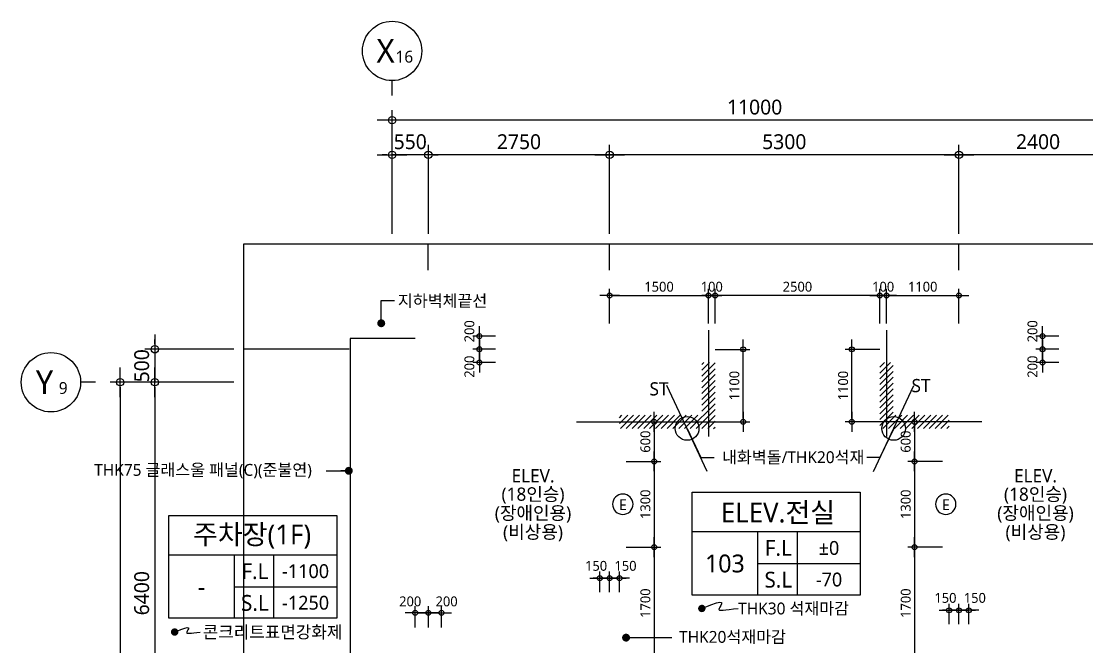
# Model space of a CAD drawing. Header units: millimetres. Extents: x -65167 to 413267, y -17142 to 66587.
# Drawn here: x 27963 to 44126, y 31727 to 41213 of the extents above; entities that cross this region are included whole.
import ezdxf
from ezdxf.enums import TextEntityAlignment as Align

# ---------------------------------------------------------------- set-up
doc = ezdxf.new("R2010")
doc.units = ezdxf.units.MM
doc.header["$LTSCALE"] = 75
doc.header["$MEASUREMENT"] = 0
doc.header["$PDSIZE"] = -10
doc.linetypes.add('CENTER', pattern=[2, 1.25, -0.25, 0.25, -0.25])
doc.layers.get('0').update_dxf_attribs({"linetype": 'CONTINUOUS'})
doc.layers.get('Defpoints').update_dxf_attribs({"color": 171, "linetype": 'CONTINUOUS'})
for name, color, linetype in [('CEN(ST)', 1, 'CENTER'), ('HAT 253', 253, 'CONTINUOUS'), ('INS', 251, 'BATTING'), ('LED', 7, 'CONTINUOUS'), ('NDIM', 7, 'CONTINUOUS'), ('SYM(AXIS)', 7, 'CONTINUOUS'), ('TEXT(AXIS)', 2, 'CONTINUOUS'), ('TEXT(MIN)', 7, 'CONTINUOUS'), ('TEXT(NOTE小)', 1, 'CONTINUOUS'), ('TEXT(노트)', 7, 'CONTINUOUS'), ('TEXT(실명)', 3, 'CONTINUOUS'), ('TEXT-기입', 6, 'CONTINUOUS'), ('TITLE', 7, 'CONTINUOUS')]:
    doc.layers.add(name, color=color, linetype=linetype)
doc.styles.add('CGS', font='cgse', dxfattribs={"bigfont": 'cgs'})
doc.styles.add('나눔바른고딕', font='NanumBarunGothic.ttf')
doc.linetypes.add('BATTING', pattern='A,0.0001,-0.1,[134,ltypeshp.shx,S=0.1,R=0,X=-0.1,Y=0],-0.2,[134,ltypeshp.shx,S=0.1,R=180,X=0.1,Y=0],-0.1', length=0.4001)
doc.dimstyles.new('NDIM 1200', dxfattribs={"dimscale": 75, "dimtxt": 3, "dimasz": 1, "dimexe": 2, "dimexo": 2, "dimgap": 1, "dimtad": 1, "dimdec": 0, "dimdsep": 46, "dimtxsty": 'CGS', "dimblk": 'DOT0', "dimcen": 1, "dimdle": 8, "dimclrd": 256, "dimclre": 256, "dimclrt": 256, "dimadec": 0, "dimazin": 0, "dimtfac": 1, "dimtdec": 0, "dimtix": 1, "dimtmove": 2, "dimatfit": 3, "dimldrblk": 'DOT0', "dimfxl": 1, "dimtolj": 1, "dimtzin": 0, "dimlwd": -1, "dimlwe": -1, "dimarcsym": 0})

# ---------------------------------------------------------------- blocks, each defined once
blk = doc.blocks.new('A$C2F20087E')
at = {"layer": 'SYM(AXIS)'}
blk.add_line((600, 0), (600, 300), dxfattribs=at)
blk.add_circle((600, 900), 600, dxfattribs=at)
blk = doc.blocks.new('DOT0')
blk.add_line((-3, 0), (3, 0))
at = {"color": 6}
blk.add_circle((0, 0), 0.75, dxfattribs=at)
blk = doc.blocks.new('*D56')
at = {"layer": 'Defpoints', "color": 0, "ltscale": 0.4, "transparency": 16777216}
for p in [(31338, 35738), (29463, 19188), (31338, 19188)]:
    blk.add_point(p, dxfattribs=at)
at = {"layer": 'NDIM', "ltscale": 0.4, "transparency": 16777216}
for p, q in [((31188, 35738), (29313, 35738)), ((29463, 35663), (29463, 19263)), ((31188, 19188), (29313, 19188))]:
    blk.add_line(p, q, dxfattribs=at)
at = {"layer": 'NDIM', "ltscale": 0.4, "transparency": 16777216, "xscale": 75, "yscale": 75, "zscale": 75}
for p, rotation in [((29463, 35738), 90), ((29463, 19188), 270)]:
    blk.add_blockref('DOT0', p, dxfattribs=dict(at, rotation=rotation))
at = {"layer": 'NDIM', "ltscale": 0.4, "transparency": 16777216, "insert": (29265, 27463), "char_height": 225, "attachment_point": 5, "rotation": 90, "style": '나눔바른고딕'}
blk.add_mtext('\\A1;16550', dxfattribs=at)
blk = doc.blocks.new('*D57')
at = {"layer": 'Defpoints', "color": 0, "ltscale": 0.4, "transparency": 16777216}
for p in [(31338, 35738), (29988, 29338), (31338, 29338)]:
    blk.add_point(p, dxfattribs=at)
at = {"layer": 'NDIM', "ltscale": 0.4, "transparency": 16777216}
for p, q in [((31188, 35738), (29838, 35738)), ((29988, 35663), (29988, 29413)), ((31188, 29338), (29838, 29338))]:
    blk.add_line(p, q, dxfattribs=at)
at = {"layer": 'NDIM', "ltscale": 0.4, "transparency": 16777216, "xscale": 75, "yscale": 75, "zscale": 75}
for p, rotation in [((29988, 35738), 90), ((29988, 29338), 270)]:
    blk.add_blockref('DOT0', p, dxfattribs=dict(at, rotation=rotation))
at = {"layer": 'NDIM', "ltscale": 0.4, "transparency": 16777216, "insert": (29790, 32538), "char_height": 225, "attachment_point": 5, "rotation": 90, "style": '나눔바른고딕'}
blk.add_mtext('\\A1;6400', dxfattribs=at)
blk = doc.blocks.new('*D152')
at = {"layer": 'Defpoints', "color": 0, "ltscale": 0.4, "transparency": 16777216}
for p in [(33588, 39713), (33588, 37838), (44588, 37838)]:
    blk.add_point(p, dxfattribs=at)
at = {"layer": 'NDIM', "ltscale": 0.4, "transparency": 16777216}
for p, q in [((33588, 37988), (33588, 39863)), ((44588, 37988), (44588, 39863)), ((44513, 39713), (33663, 39713))]:
    blk.add_line(p, q, dxfattribs=at)
at = {"layer": 'NDIM', "ltscale": 0.4, "transparency": 16777216, "xscale": 75, "yscale": 75, "zscale": 75, "rotation": 180}
blk.add_blockref('DOT0', (33588, 39713), dxfattribs=at)
at = {"layer": 'NDIM', "ltscale": 0.4, "transparency": 16777216, "xscale": 75, "yscale": 75, "zscale": 75}
blk.add_blockref('DOT0', (44588, 39713), dxfattribs=at)
at = {"layer": 'NDIM', "ltscale": 0.4, "transparency": 16777216, "insert": (39088, 39910), "char_height": 225, "attachment_point": 5, "style": '나눔바른고딕'}
blk.add_mtext('\\A1;11000', dxfattribs=at)
blk = doc.blocks.new('*D153')
at = {"layer": 'Defpoints', "color": 0, "ltscale": 0.4, "transparency": 16777216}
for p in [(42188, 39188), (42188, 37838), (44588, 37838)]:
    blk.add_point(p, dxfattribs=at)
at = {"layer": 'NDIM', "ltscale": 0.4, "transparency": 16777216}
for p, q in [((42188, 37988), (42188, 39338)), ((44588, 37988), (44588, 39338)), ((44513, 39188), (42263, 39188))]:
    blk.add_line(p, q, dxfattribs=at)
at = {"layer": 'NDIM', "ltscale": 0.4, "transparency": 16777216, "xscale": 75, "yscale": 75, "zscale": 75, "rotation": 180}
blk.add_blockref('DOT0', (42188, 39188), dxfattribs=at)
at = {"layer": 'NDIM', "ltscale": 0.4, "transparency": 16777216, "xscale": 75, "yscale": 75, "zscale": 75}
blk.add_blockref('DOT0', (44588, 39188), dxfattribs=at)
at = {"layer": 'NDIM', "ltscale": 0.4, "transparency": 16777216, "insert": (43388, 39385), "char_height": 225, "attachment_point": 5, "style": '나눔바른고딕'}
blk.add_mtext('\\A1;2400', dxfattribs=at)
blk = doc.blocks.new('*D154')
at = {"layer": 'Defpoints', "color": 0, "ltscale": 0.4, "transparency": 16777216}
for p in [(36888, 39188), (36888, 37838), (42188, 37838)]:
    blk.add_point(p, dxfattribs=at)
at = {"layer": 'NDIM', "ltscale": 0.4, "transparency": 16777216}
for p, q in [((36888, 37988), (36888, 39338)), ((42188, 37988), (42188, 39338)), ((42113, 39188), (36963, 39188))]:
    blk.add_line(p, q, dxfattribs=at)
at = {"layer": 'NDIM', "ltscale": 0.4, "transparency": 16777216, "xscale": 75, "yscale": 75, "zscale": 75, "rotation": 180}
blk.add_blockref('DOT0', (36888, 39188), dxfattribs=at)
at = {"layer": 'NDIM', "ltscale": 0.4, "transparency": 16777216, "xscale": 75, "yscale": 75, "zscale": 75}
blk.add_blockref('DOT0', (42188, 39188), dxfattribs=at)
at = {"layer": 'NDIM', "ltscale": 0.4, "transparency": 16777216, "insert": (39538, 39385), "char_height": 225, "attachment_point": 5, "style": '나눔바른고딕'}
blk.add_mtext('\\A1;5300', dxfattribs=at)
blk = doc.blocks.new('*D155')
at = {"layer": 'Defpoints', "color": 0, "ltscale": 0.4, "transparency": 16777216}
for p in [(34138, 39188), (34138, 37838), (36888, 37838)]:
    blk.add_point(p, dxfattribs=at)
at = {"layer": 'NDIM', "ltscale": 0.4, "transparency": 16777216}
for p, q in [((34138, 37988), (34138, 39338)), ((36888, 37988), (36888, 39338)), ((36813, 39188), (34213, 39188))]:
    blk.add_line(p, q, dxfattribs=at)
at = {"layer": 'NDIM', "ltscale": 0.4, "transparency": 16777216, "xscale": 75, "yscale": 75, "zscale": 75, "rotation": 180}
blk.add_blockref('DOT0', (34138, 39188), dxfattribs=at)
at = {"layer": 'NDIM', "ltscale": 0.4, "transparency": 16777216, "xscale": 75, "yscale": 75, "zscale": 75}
blk.add_blockref('DOT0', (36888, 39188), dxfattribs=at)
at = {"layer": 'NDIM', "ltscale": 0.4, "transparency": 16777216, "insert": (35513, 39385), "char_height": 225, "attachment_point": 5, "style": '나눔바른고딕'}
blk.add_mtext('\\A1;2750', dxfattribs=at)
blk = doc.blocks.new('*D156')
at = {"layer": 'Defpoints', "color": 0, "ltscale": 0.4, "transparency": 16777216}
for p in [(33588, 39188), (33588, 37838), (34138, 37838)]:
    blk.add_point(p, dxfattribs=at)
at = {"layer": 'NDIM', "ltscale": 0.4, "transparency": 16777216}
for p, q in [((33588, 37988), (33588, 39338)), ((34138, 37988), (34138, 39338)), ((33513, 39188), (33438, 39188)), ((34138, 39188), (33588, 39188)), ((34213, 39188), (34288, 39188))]:
    blk.add_line(p, q, dxfattribs=at)
at = {"layer": 'NDIM', "ltscale": 0.4, "transparency": 16777216, "xscale": 75, "yscale": 75, "zscale": 75}
blk.add_blockref('DOT0', (33588, 39188), dxfattribs=at)
at = {"layer": 'NDIM', "ltscale": 0.4, "transparency": 16777216, "xscale": 75, "yscale": 75, "zscale": 75, "rotation": 180}
blk.add_blockref('DOT0', (34138, 39188), dxfattribs=at)
at = {"layer": 'NDIM', "ltscale": 0.4, "transparency": 16777216, "insert": (33863, 39385), "char_height": 225, "attachment_point": 5, "style": '나눔바른고딕'}
blk.add_mtext('\\A1;550', dxfattribs=at)
blk = doc.blocks.new('A$C51E23882')
at = {"layer": 'TITLE'}
blk.add_lwpolyline([(8500, 0), (0, 0), (0, 5200), (8500, 5200)], close=True, dxfattribs=at)
for points in [[(8500, 3200), (0, 3200)], [(3300, 3200), (3300, 0)], [(5300, 3200), (5300, 0)], [(3300, 1600), (8500, 1600)]]:
    blk.add_lwpolyline(points, dxfattribs=at)
at = {"layer": 'TITLE', "style": '나눔바른고딕'}
for s, p in [('F.L', (4352, 2378)), ('S.L', (4352, 778))]:
    blk.add_text(s, height=800, dxfattribs=at).set_placement(p, align=Align.MIDDLE)
blk = doc.blocks.new('*D166')
at = {"layer": 'Defpoints', "color": 0, "ltscale": 0.4, "transparency": 16777216}
for p in [(33938, 32241), (33938, 31916), (34138, 31916)]:
    blk.add_point(p, dxfattribs=at)
at = {"layer": 'NDIM', "ltscale": 0.4, "transparency": 16777216}
for p, q in [((33938, 32016), (33938, 32341)), ((34138, 32016), (34138, 32341)), ((34088, 32241), (33988, 32241))]:
    blk.add_line(p, q, dxfattribs=at)
at = {"layer": 'NDIM', "ltscale": 0.4, "transparency": 16777216, "xscale": 50, "yscale": 50, "zscale": 50, "rotation": 180}
blk.add_blockref('DOT0', (33938, 32241), dxfattribs=at)
at = {"layer": 'NDIM', "ltscale": 0.4, "transparency": 16777216, "xscale": 50, "yscale": 50, "zscale": 50}
blk.add_blockref('DOT0', (34138, 32241), dxfattribs=at)
at = {"layer": 'NDIM', "ltscale": 0.4, "transparency": 16777216, "insert": (33863, 32413), "char_height": 150, "attachment_point": 5, "style": '나눔바른고딕'}
blk.add_mtext('\\A1;200', dxfattribs=at)
blk = doc.blocks.new('*D167')
at = {"layer": 'Defpoints', "color": 0, "ltscale": 0.4, "transparency": 16777216}
for p in [(34338, 32241), (34138, 31916), (34338, 31916)]:
    blk.add_point(p, dxfattribs=at)
at = {"layer": 'NDIM', "ltscale": 0.4, "transparency": 16777216}
for p, q in [((34138, 32016), (34138, 32341)), ((34338, 32016), (34338, 32341)), ((34188, 32241), (34288, 32241))]:
    blk.add_line(p, q, dxfattribs=at)
at = {"layer": 'NDIM', "ltscale": 0.4, "transparency": 16777216, "xscale": 50, "yscale": 50, "zscale": 50, "rotation": 180}
blk.add_blockref('DOT0', (34138, 32241), dxfattribs=at)
at = {"layer": 'NDIM', "ltscale": 0.4, "transparency": 16777216, "xscale": 50, "yscale": 50, "zscale": 50}
blk.add_blockref('DOT0', (34338, 32241), dxfattribs=at)
at = {"layer": 'NDIM', "ltscale": 0.4, "transparency": 16777216, "insert": (34415, 32413), "char_height": 150, "attachment_point": 5, "style": '나눔바른고딕'}
blk.add_mtext('\\A1;200', dxfattribs=at)
blk = doc.blocks.new('*D168')
at = {"layer": 'Defpoints', "color": 0, "ltscale": 0.4, "transparency": 16777216}
for p in [(36738, 32765), (36738, 32452), (36888, 32452)]:
    blk.add_point(p, dxfattribs=at)
at = {"layer": 'NDIM', "ltscale": 0.4, "transparency": 16777216}
for p, q in [((36738, 32552), (36738, 32865)), ((36888, 32552), (36888, 32865)), ((36688, 32765), (36638, 32765)), ((36888, 32765), (36738, 32765)), ((36938, 32765), (36988, 32765))]:
    blk.add_line(p, q, dxfattribs=at)
at = {"layer": 'NDIM', "ltscale": 0.4, "transparency": 16777216, "xscale": 50, "yscale": 50, "zscale": 50}
blk.add_blockref('DOT0', (36738, 32765), dxfattribs=at)
at = {"layer": 'NDIM', "ltscale": 0.4, "transparency": 16777216, "xscale": 50, "yscale": 50, "zscale": 50, "rotation": 180}
blk.add_blockref('DOT0', (36888, 32765), dxfattribs=at)
at = {"layer": 'NDIM', "ltscale": 0.4, "transparency": 16777216, "insert": (36683, 32952), "char_height": 150, "attachment_point": 5, "style": '나눔바른고딕'}
blk.add_mtext('\\A1;150', dxfattribs=at)
blk = doc.blocks.new('*D169')
at = {"layer": 'Defpoints', "color": 0, "ltscale": 0.4, "transparency": 16777216}
for p in [(37038, 32765), (36888, 32452), (37038, 32452)]:
    blk.add_point(p, dxfattribs=at)
at = {"layer": 'NDIM', "ltscale": 0.4, "transparency": 16777216}
for p, q in [((36888, 32552), (36888, 32865)), ((37038, 32552), (37038, 32865)), ((36838, 32765), (36788, 32765)), ((36888, 32765), (37038, 32765)), ((37088, 32765), (37138, 32765))]:
    blk.add_line(p, q, dxfattribs=at)
at = {"layer": 'NDIM', "ltscale": 0.4, "transparency": 16777216, "xscale": 50, "yscale": 50, "zscale": 50}
blk.add_blockref('DOT0', (36888, 32765), dxfattribs=at)
at = {"layer": 'NDIM', "ltscale": 0.4, "transparency": 16777216, "xscale": 50, "yscale": 50, "zscale": 50, "rotation": 180}
blk.add_blockref('DOT0', (37038, 32765), dxfattribs=at)
at = {"layer": 'NDIM', "ltscale": 0.4, "transparency": 16777216, "insert": (37129, 32952), "char_height": 150, "attachment_point": 5, "style": '나눔바른고딕'}
blk.add_mtext('\\A1;150', dxfattribs=at)
blk = doc.blocks.new('*D176')
at = {"layer": 'Defpoints', "color": 0, "ltscale": 0.4, "transparency": 16777216}
for p in [(40563, 36237), (41088, 36237), (41088, 35137)]:
    blk.add_point(p, dxfattribs=at)
at = {"layer": 'NDIM', "ltscale": 0.4, "transparency": 16777216}
for p, q in [((40988, 36237), (40463, 36237)), ((40563, 35187), (40563, 36187)), ((40988, 35137), (40463, 35137))]:
    blk.add_line(p, q, dxfattribs=at)
at = {"layer": 'NDIM', "ltscale": 0.4, "transparency": 16777216, "xscale": 50, "yscale": 50, "zscale": 50}
for p, rotation in [((40563, 36237), 90), ((40563, 35137), 270)]:
    blk.add_blockref('DOT0', p, dxfattribs=dict(at, rotation=rotation))
at = {"layer": 'NDIM', "ltscale": 0.4, "transparency": 16777216, "insert": (40431, 35687), "char_height": 150, "attachment_point": 5, "rotation": 90, "style": '나눔바른고딕'}
blk.add_mtext('\\A1;1100', dxfattribs=at)
blk = doc.blocks.new('*D177')
at = {"layer": 'Defpoints', "color": 0, "ltscale": 0.4, "transparency": 16777216}
for p in [(38388, 36237), (38913, 36237), (38388, 35137)]:
    blk.add_point(p, dxfattribs=at)
at = {"layer": 'NDIM', "ltscale": 0.4, "transparency": 16777216}
for p, q in [((38488, 36237), (39013, 36237)), ((38913, 35187), (38913, 36187)), ((38488, 35137), (39013, 35137))]:
    blk.add_line(p, q, dxfattribs=at)
at = {"layer": 'NDIM', "ltscale": 0.4, "transparency": 16777216, "xscale": 50, "yscale": 50, "zscale": 50}
for p, rotation in [((38913, 36237), 90), ((38913, 35137), 270)]:
    blk.add_blockref('DOT0', p, dxfattribs=dict(at, rotation=rotation))
at = {"layer": 'NDIM', "ltscale": 0.4, "transparency": 16777216, "insert": (38781, 35687), "char_height": 150, "attachment_point": 5, "rotation": 90, "style": '나눔바른고딕'}
blk.add_mtext('\\A1;1100', dxfattribs=at)
blk = doc.blocks.new('*D178')
at = {"layer": 'Defpoints', "color": 0, "ltscale": 0.4, "transparency": 16777216}
for p in [(37038, 34537), (37038, 33237), (37563, 33237)]:
    blk.add_point(p, dxfattribs=at)
at = {"layer": 'NDIM', "ltscale": 0.4, "transparency": 16777216}
for p, q in [((37138, 34537), (37663, 34537)), ((37563, 34487), (37563, 33287)), ((37138, 33237), (37663, 33237))]:
    blk.add_line(p, q, dxfattribs=at)
at = {"layer": 'NDIM', "ltscale": 0.4, "transparency": 16777216, "xscale": 50, "yscale": 50, "zscale": 50}
for p, rotation in [((37563, 34537), 90), ((37563, 33237), 270)]:
    blk.add_blockref('DOT0', p, dxfattribs=dict(at, rotation=rotation))
at = {"layer": 'NDIM', "ltscale": 0.4, "transparency": 16777216, "insert": (37431, 33887), "char_height": 150, "attachment_point": 5, "rotation": 90, "style": '나눔바른고딕'}
blk.add_mtext('\\A1;1300', dxfattribs=at)
blk = doc.blocks.new('*D179')
at = {"layer": 'Defpoints', "color": 0, "ltscale": 0.4, "transparency": 16777216}
for p in [(37038, 33237), (37038, 31537), (37563, 31537)]:
    blk.add_point(p, dxfattribs=at)
at = {"layer": 'NDIM', "ltscale": 0.4, "transparency": 16777216}
for p, q in [((37138, 33237), (37663, 33237)), ((37563, 33187), (37563, 31587)), ((37138, 31537), (37663, 31537))]:
    blk.add_line(p, q, dxfattribs=at)
at = {"layer": 'NDIM', "ltscale": 0.4, "transparency": 16777216, "xscale": 50, "yscale": 50, "zscale": 50}
for p, rotation in [((37563, 33237), 90), ((37563, 31537), 270)]:
    blk.add_blockref('DOT0', p, dxfattribs=dict(at, rotation=rotation))
at = {"layer": 'NDIM', "ltscale": 0.4, "transparency": 16777216, "insert": (37431, 32387), "char_height": 150, "attachment_point": 5, "rotation": 90, "style": '나눔바른고딕'}
blk.add_mtext('\\A1;1700', dxfattribs=at)
blk = doc.blocks.new('E')
at = {"layer": 'TEXT(NOTE小)'}
blk.add_circle((287, -86), 155, dxfattribs=at)
at = {"layer": 'TEXT(NOTE小)', "style": '나눔바른고딕'}
blk.add_text('E', height=165, dxfattribs=at).set_placement((288, -79), align=Align.MIDDLE_CENTER)
blk = doc.blocks.new('*D194')
at = {"layer": 'Defpoints', "color": 0, "ltscale": 0.4, "transparency": 16777216}
for p in [(42038, 34537), (41513, 33237), (42038, 33237)]:
    blk.add_point(p, dxfattribs=at)
at = {"layer": 'NDIM', "ltscale": 0.4, "transparency": 16777216}
for p, q in [((41938, 34537), (41413, 34537)), ((41513, 34487), (41513, 33287)), ((41938, 33237), (41413, 33237))]:
    blk.add_line(p, q, dxfattribs=at)
at = {"layer": 'NDIM', "ltscale": 0.4, "transparency": 16777216, "xscale": 50, "yscale": 50, "zscale": 50}
for p, rotation in [((41513, 34537), 90), ((41513, 33237), 270)]:
    blk.add_blockref('DOT0', p, dxfattribs=dict(at, rotation=rotation))
at = {"layer": 'NDIM', "ltscale": 0.4, "transparency": 16777216, "insert": (41381, 33887), "char_height": 150, "attachment_point": 5, "rotation": 90, "style": '나눔바른고딕'}
blk.add_mtext('\\A1;1300', dxfattribs=at)
blk = doc.blocks.new('*D195')
at = {"layer": 'Defpoints', "color": 0, "ltscale": 0.4, "transparency": 16777216}
for p in [(42038, 33237), (41513, 31537), (42038, 31537)]:
    blk.add_point(p, dxfattribs=at)
at = {"layer": 'NDIM', "ltscale": 0.4, "transparency": 16777216}
for p, q in [((41938, 33237), (41413, 33237)), ((41513, 33187), (41513, 31587)), ((41938, 31537), (41413, 31537))]:
    blk.add_line(p, q, dxfattribs=at)
at = {"layer": 'NDIM', "ltscale": 0.4, "transparency": 16777216, "xscale": 50, "yscale": 50, "zscale": 50}
for p, rotation in [((41513, 33237), 90), ((41513, 31537), 270)]:
    blk.add_blockref('DOT0', p, dxfattribs=dict(at, rotation=rotation))
at = {"layer": 'NDIM', "ltscale": 0.4, "transparency": 16777216, "insert": (41381, 32387), "char_height": 150, "attachment_point": 5, "rotation": 90, "style": '나눔바른고딕'}
blk.add_mtext('\\A1;1700', dxfattribs=at)
blk = doc.blocks.new('*D198')
at = {"layer": 'Defpoints', "color": 0, "ltscale": 0.4, "transparency": 16777216}
for p in [(42038, 35137), (41513, 34537), (42038, 34537)]:
    blk.add_point(p, dxfattribs=at)
at = {"layer": 'NDIM', "ltscale": 0.4, "transparency": 16777216}
for p, q in [((41938, 35137), (41413, 35137)), ((41513, 35087), (41513, 34587)), ((41938, 34537), (41413, 34537))]:
    blk.add_line(p, q, dxfattribs=at)
at = {"layer": 'NDIM', "ltscale": 0.4, "transparency": 16777216, "xscale": 50, "yscale": 50, "zscale": 50}
for p, rotation in [((41513, 35137), 90), ((41513, 34537), 270)]:
    blk.add_blockref('DOT0', p, dxfattribs=dict(at, rotation=rotation))
at = {"layer": 'NDIM', "ltscale": 0.4, "transparency": 16777216, "insert": (41381, 34837), "char_height": 150, "attachment_point": 5, "rotation": 90, "style": '나눔바른고딕'}
blk.add_mtext('\\A1;600', dxfattribs=at)
blk = doc.blocks.new('*D199')
at = {"layer": 'Defpoints', "color": 0, "ltscale": 0.4, "transparency": 16777216}
for p in [(37038, 35137), (37038, 34537), (37563, 34537)]:
    blk.add_point(p, dxfattribs=at)
at = {"layer": 'NDIM', "ltscale": 0.4, "transparency": 16777216}
for p, q in [((37138, 35137), (37663, 35137)), ((37563, 35087), (37563, 34587)), ((37138, 34537), (37663, 34537))]:
    blk.add_line(p, q, dxfattribs=at)
at = {"layer": 'NDIM', "ltscale": 0.4, "transparency": 16777216, "xscale": 50, "yscale": 50, "zscale": 50}
for p, rotation in [((37563, 35137), 90), ((37563, 34537), 270)]:
    blk.add_blockref('DOT0', p, dxfattribs=dict(at, rotation=rotation))
at = {"layer": 'NDIM', "ltscale": 0.4, "transparency": 16777216, "insert": (37431, 34837), "char_height": 150, "attachment_point": 5, "rotation": 90, "style": '나눔바른고딕'}
blk.add_mtext('\\A1;600', dxfattribs=at)
blk = doc.blocks.new('*D202')
at = {"layer": 'Defpoints', "color": 0, "ltscale": 0.4, "transparency": 16777216}
for p in [(34912, 36438), (35259, 36438), (35259, 36238)]:
    blk.add_point(p, dxfattribs=at)
at = {"layer": 'NDIM', "ltscale": 0.4, "transparency": 16777216}
for p, q in [((35159, 36438), (34812, 36438)), ((34912, 36288), (34912, 36388)), ((35159, 36238), (34812, 36238))]:
    blk.add_line(p, q, dxfattribs=at)
at = {"layer": 'NDIM', "ltscale": 0.4, "transparency": 16777216, "xscale": 50, "yscale": 50, "zscale": 50}
for p, rotation in [((34912, 36438), 90), ((34912, 36238), 270)]:
    blk.add_blockref('DOT0', p, dxfattribs=dict(at, rotation=rotation))
at = {"layer": 'NDIM', "ltscale": 0.4, "transparency": 16777216, "insert": (34761, 36511), "char_height": 150, "attachment_point": 5, "rotation": 90, "style": '나눔바른고딕'}
blk.add_mtext('\\A1;200', dxfattribs=at)
blk = doc.blocks.new('*D203')
at = {"layer": 'Defpoints', "color": 0, "ltscale": 0.4, "transparency": 16777216}
for p in [(35259, 36238), (34912, 36037), (35259, 36037)]:
    blk.add_point(p, dxfattribs=at)
at = {"layer": 'NDIM', "ltscale": 0.4, "transparency": 16777216}
for p, q in [((35159, 36238), (34812, 36238)), ((34912, 36188), (34912, 36087)), ((35159, 36037), (34812, 36037))]:
    blk.add_line(p, q, dxfattribs=at)
at = {"layer": 'NDIM', "ltscale": 0.4, "transparency": 16777216, "xscale": 50, "yscale": 50, "zscale": 50}
for p, rotation in [((34912, 36238), 90), ((34912, 36037), 270)]:
    blk.add_blockref('DOT0', p, dxfattribs=dict(at, rotation=rotation))
at = {"layer": 'NDIM', "ltscale": 0.4, "transparency": 16777216, "insert": (34761, 35974), "char_height": 150, "attachment_point": 5, "rotation": 90, "style": '나눔바른고딕'}
blk.add_mtext('\\A1;200', dxfattribs=at)
blk = doc.blocks.new('*D350')
at = {"layer": 'Defpoints', "color": 0, "ltscale": 0.4, "transparency": 16777216}
for p in [(38488, 37054), (38488, 36529), (40988, 36529)]:
    blk.add_point(p, dxfattribs=at)
at = {"layer": 'NDIM', "ltscale": 0.4, "transparency": 16777216}
for p, q in [((38488, 36629), (38488, 37154)), ((40938, 37054), (38538, 37054)), ((40988, 36629), (40988, 37154))]:
    blk.add_line(p, q, dxfattribs=at)
at = {"layer": 'NDIM', "ltscale": 0.4, "transparency": 16777216, "xscale": 50, "yscale": 50, "zscale": 50, "rotation": 180}
blk.add_blockref('DOT0', (38488, 37054), dxfattribs=at)
at = {"layer": 'NDIM', "ltscale": 0.4, "transparency": 16777216, "xscale": 50, "yscale": 50, "zscale": 50}
blk.add_blockref('DOT0', (40988, 37054), dxfattribs=at)
at = {"layer": 'NDIM', "ltscale": 0.4, "transparency": 16777216, "insert": (39738, 37186), "char_height": 150, "attachment_point": 5, "style": '나눔바른고딕'}
blk.add_mtext('\\A1;2500', dxfattribs=at)
blk = doc.blocks.new('*D351')
at = {"layer": 'Defpoints', "color": 0, "ltscale": 0.4, "transparency": 16777216}
for p in [(41088, 37054), (40988, 36529), (41088, 36529)]:
    blk.add_point(p, dxfattribs=at)
at = {"layer": 'NDIM', "ltscale": 0.4, "transparency": 16777216}
for p, q in [((40938, 37054), (40888, 37054)), ((40988, 36629), (40988, 37154)), ((40988, 37054), (41088, 37054)), ((41088, 36629), (41088, 37154)), ((41138, 37054), (41188, 37054))]:
    blk.add_line(p, q, dxfattribs=at)
at = {"layer": 'NDIM', "ltscale": 0.4, "transparency": 16777216, "xscale": 50, "yscale": 50, "zscale": 50}
blk.add_blockref('DOT0', (40988, 37054), dxfattribs=at)
at = {"layer": 'NDIM', "ltscale": 0.4, "transparency": 16777216, "xscale": 50, "yscale": 50, "zscale": 50, "rotation": 180}
blk.add_blockref('DOT0', (41088, 37054), dxfattribs=at)
at = {"layer": 'NDIM', "ltscale": 0.4, "transparency": 16777216, "insert": (41038, 37186), "char_height": 150, "attachment_point": 5, "style": '나눔바른고딕'}
blk.add_mtext('\\A1;100', dxfattribs=at)
blk = doc.blocks.new('*D352')
at = {"layer": 'Defpoints', "color": 0, "ltscale": 0.4, "transparency": 16777216}
for p in [(38488, 37054), (38388, 36529), (38488, 36529)]:
    blk.add_point(p, dxfattribs=at)
at = {"layer": 'NDIM', "ltscale": 0.4, "transparency": 16777216}
for p, q in [((38338, 37054), (38288, 37054)), ((38388, 36629), (38388, 37154)), ((38388, 37054), (38488, 37054)), ((38488, 36629), (38488, 37154)), ((38538, 37054), (38588, 37054))]:
    blk.add_line(p, q, dxfattribs=at)
at = {"layer": 'NDIM', "ltscale": 0.4, "transparency": 16777216, "xscale": 50, "yscale": 50, "zscale": 50}
blk.add_blockref('DOT0', (38388, 37054), dxfattribs=at)
at = {"layer": 'NDIM', "ltscale": 0.4, "transparency": 16777216, "xscale": 50, "yscale": 50, "zscale": 50, "rotation": 180}
blk.add_blockref('DOT0', (38488, 37054), dxfattribs=at)
at = {"layer": 'NDIM', "ltscale": 0.4, "transparency": 16777216, "insert": (38438, 37186), "char_height": 150, "attachment_point": 5, "style": '나눔바른고딕'}
blk.add_mtext('\\A1;100', dxfattribs=at)
blk = doc.blocks.new('*D431')
at = {"layer": 'Defpoints', "color": 0, "ltscale": 0.4, "transparency": 16777216}
for p in [(31338, 36238), (29988, 35738), (31338, 35738)]:
    blk.add_point(p, dxfattribs=at)
at = {"layer": 'NDIM', "ltscale": 0.4, "transparency": 16777216}
for p, q in [((29988, 36313), (29988, 36388)), ((31188, 36238), (29838, 36238)), ((29988, 36238), (29988, 35738)), ((31188, 35738), (29838, 35738)), ((29988, 35663), (29988, 35588))]:
    blk.add_line(p, q, dxfattribs=at)
at = {"layer": 'NDIM', "ltscale": 0.4, "transparency": 16777216, "xscale": 75, "yscale": 75, "zscale": 75}
for p, rotation in [((29988, 36238), 270), ((29988, 35738), 90)]:
    blk.add_blockref('DOT0', p, dxfattribs=dict(at, rotation=rotation))
at = {"layer": 'NDIM', "ltscale": 0.4, "transparency": 16777216, "insert": (29790, 35988), "char_height": 225, "attachment_point": 5, "rotation": 90, "style": '나눔바른고딕'}
blk.add_mtext('\\A1;500', dxfattribs=at)
blk = doc.blocks.new('*D444')
at = {"layer": 'Defpoints', "color": 0, "ltscale": 0.4, "transparency": 16777216}
for p in [(42038, 32279), (42038, 31966), (42188, 31966)]:
    blk.add_point(p, dxfattribs=at)
at = {"layer": 'NDIM', "ltscale": 0.4, "transparency": 16777216}
for p, q in [((42038, 32066), (42038, 32379)), ((42188, 32066), (42188, 32379)), ((41988, 32279), (41938, 32279)), ((42188, 32279), (42038, 32279)), ((42238, 32279), (42288, 32279))]:
    blk.add_line(p, q, dxfattribs=at)
at = {"layer": 'NDIM', "ltscale": 0.4, "transparency": 16777216, "xscale": 50, "yscale": 50, "zscale": 50}
blk.add_blockref('DOT0', (42038, 32279), dxfattribs=at)
at = {"layer": 'NDIM', "ltscale": 0.4, "transparency": 16777216, "xscale": 50, "yscale": 50, "zscale": 50, "rotation": 180}
blk.add_blockref('DOT0', (42188, 32279), dxfattribs=at)
at = {"layer": 'NDIM', "ltscale": 0.4, "transparency": 16777216, "insert": (41983, 32466), "char_height": 150, "attachment_point": 5, "style": '나눔바른고딕'}
blk.add_mtext('\\A1;150', dxfattribs=at)
blk = doc.blocks.new('*D445')
at = {"layer": 'Defpoints', "color": 0, "ltscale": 0.4, "transparency": 16777216}
for p in [(42338, 32279), (42188, 31966), (42338, 31966)]:
    blk.add_point(p, dxfattribs=at)
at = {"layer": 'NDIM', "ltscale": 0.4, "transparency": 16777216}
for p, q in [((42188, 32066), (42188, 32379)), ((42338, 32066), (42338, 32379)), ((42138, 32279), (42088, 32279)), ((42188, 32279), (42338, 32279)), ((42388, 32279), (42438, 32279))]:
    blk.add_line(p, q, dxfattribs=at)
at = {"layer": 'NDIM', "ltscale": 0.4, "transparency": 16777216, "xscale": 50, "yscale": 50, "zscale": 50}
blk.add_blockref('DOT0', (42188, 32279), dxfattribs=at)
at = {"layer": 'NDIM', "ltscale": 0.4, "transparency": 16777216, "xscale": 50, "yscale": 50, "zscale": 50, "rotation": 180}
blk.add_blockref('DOT0', (42338, 32279), dxfattribs=at)
at = {"layer": 'NDIM', "ltscale": 0.4, "transparency": 16777216, "insert": (42429, 32466), "char_height": 150, "attachment_point": 5, "style": '나눔바른고딕'}
blk.add_mtext('\\A1;150', dxfattribs=at)
blk = doc.blocks.new('*D448')
at = {"layer": 'Defpoints', "color": 0, "ltscale": 0.4, "transparency": 16777216}
for p in [(43455, 36438), (43802, 36438), (43802, 36238)]:
    blk.add_point(p, dxfattribs=at)
at = {"layer": 'NDIM', "ltscale": 0.4, "transparency": 16777216}
for p, q in [((43702, 36438), (43355, 36438)), ((43455, 36288), (43455, 36388)), ((43702, 36238), (43355, 36238))]:
    blk.add_line(p, q, dxfattribs=at)
at = {"layer": 'NDIM', "ltscale": 0.4, "transparency": 16777216, "xscale": 50, "yscale": 50, "zscale": 50}
for p, rotation in [((43455, 36438), 90), ((43455, 36238), 270)]:
    blk.add_blockref('DOT0', p, dxfattribs=dict(at, rotation=rotation))
at = {"layer": 'NDIM', "ltscale": 0.4, "transparency": 16777216, "insert": (43304, 36511), "char_height": 150, "attachment_point": 5, "rotation": 90, "style": '나눔바른고딕'}
blk.add_mtext('\\A1;200', dxfattribs=at)
blk = doc.blocks.new('*D449')
at = {"layer": 'Defpoints', "color": 0, "ltscale": 0.4, "transparency": 16777216}
for p in [(43802, 36238), (43455, 36037), (43802, 36037)]:
    blk.add_point(p, dxfattribs=at)
at = {"layer": 'NDIM', "ltscale": 0.4, "transparency": 16777216}
for p, q in [((43702, 36238), (43355, 36238)), ((43455, 36188), (43455, 36087)), ((43702, 36037), (43355, 36037))]:
    blk.add_line(p, q, dxfattribs=at)
at = {"layer": 'NDIM', "ltscale": 0.4, "transparency": 16777216, "xscale": 50, "yscale": 50, "zscale": 50}
for p, rotation in [((43455, 36238), 90), ((43455, 36037), 270)]:
    blk.add_blockref('DOT0', p, dxfattribs=dict(at, rotation=rotation))
at = {"layer": 'NDIM', "ltscale": 0.4, "transparency": 16777216, "insert": (43304, 35974), "char_height": 150, "attachment_point": 5, "rotation": 90, "style": '나눔바른고딕'}
blk.add_mtext('\\A1;200', dxfattribs=at)
blk = doc.blocks.new('_Dot')
at = {"color": 0, "linetype": 'ByBlock', "lineweight": -2}
blk.add_line((-0.5, 0), (-1, 0), dxfattribs=at)
at = {"color": 0, "linetype": 'ByBlock', "const_width": 0.5}
blk.add_lwpolyline([(-0.25, 0, 1), (0.25, 0, 1)], format="xyb", close=True, dxfattribs=at)
blk = doc.blocks.new('*D450')
at = {"layer": 'Defpoints', "color": 0, "ltscale": 0.4, "transparency": 16777216}
for p in [(38388, 37054), (36888, 36529), (38388, 36529)]:
    blk.add_point(p, dxfattribs=at)
at = {"layer": 'NDIM', "ltscale": 0.4, "transparency": 16777216}
for p, q in [((36888, 36629), (36888, 37154)), ((36938, 37054), (38338, 37054)), ((38388, 36629), (38388, 37154))]:
    blk.add_line(p, q, dxfattribs=at)
at = {"layer": 'NDIM', "ltscale": 0.4, "transparency": 16777216, "xscale": 50, "yscale": 50, "zscale": 50, "rotation": 180}
blk.add_blockref('DOT0', (36888, 37054), dxfattribs=at)
at = {"layer": 'NDIM', "ltscale": 0.4, "transparency": 16777216, "xscale": 50, "yscale": 50, "zscale": 50}
blk.add_blockref('DOT0', (38388, 37054), dxfattribs=at)
at = {"layer": 'NDIM', "ltscale": 0.4, "transparency": 16777216, "insert": (37638, 37186), "char_height": 150, "attachment_point": 5, "style": '나눔바른고딕'}
blk.add_mtext('\\A1;1500', dxfattribs=at)
blk = doc.blocks.new('*D451')
at = {"layer": 'Defpoints', "color": 0, "ltscale": 0.4, "transparency": 16777216}
for p in [(42188, 37054), (41088, 36529), (42188, 36529)]:
    blk.add_point(p, dxfattribs=at)
at = {"layer": 'NDIM', "ltscale": 0.4, "transparency": 16777216}
for p, q in [((41088, 36629), (41088, 37154)), ((41138, 37054), (42138, 37054)), ((42188, 36629), (42188, 37154))]:
    blk.add_line(p, q, dxfattribs=at)
at = {"layer": 'NDIM', "ltscale": 0.4, "transparency": 16777216, "xscale": 50, "yscale": 50, "zscale": 50, "rotation": 180}
blk.add_blockref('DOT0', (41088, 37054), dxfattribs=at)
at = {"layer": 'NDIM', "ltscale": 0.4, "transparency": 16777216, "xscale": 50, "yscale": 50, "zscale": 50}
blk.add_blockref('DOT0', (42188, 37054), dxfattribs=at)
at = {"layer": 'NDIM', "ltscale": 0.4, "transparency": 16777216, "insert": (41638, 37186), "char_height": 150, "attachment_point": 5, "style": '나눔바른고딕'}
blk.add_mtext('\\A1;1100', dxfattribs=at)

msp = doc.modelspace()

# ---------------------------------------------------------------- hatches: boundary and pattern name
at = {"layer": 'HAT 253'}
h = msp.add_hatch(dxfattribs=at)
h.set_pattern_fill('ANSI31', color=256, scale=500)
h.set_pattern_definition([(45, (26225, 4500), (-44.19417, 44.19417), [])])
h.paths.add_polyline_path([(38287.5, 36037.5), (38487.5, 36037.5), (38487.5, 35037.5), (37037.5, 35037.5), (37037.5, 35237.5), (38287.5, 35237.5)])
h = msp.add_hatch(dxfattribs=at)
h.set_pattern_fill('ANSI31', color=256, scale=500)
h.set_pattern_definition([(45, (27510.327, 4900), (-44.19417, 44.19417), [])])
h.paths.add_polyline_path([(41187.5, 36037.5), (40987.5, 36037.5), (40987.5, 35037.5), (42037.5, 35037.5), (42037.5, 35237.5), (41187.5, 35237.5)])

# ---------------------------------------------------------------- linework, layer by layer
at = {"ltscale": 10000}
msp.add_line((32586.5, 34395), (32931, 34395), dxfattribs=at)
at = {"layer": 'CEN(ST)', "ltscale": 10000}
for p, q in [((34137.5, 37437.5), (34137.5, 37837.5)), ((36887.5, 37437.5), (36887.5, 37837.5)), ((42187.5, 37437.5), (42187.5, 37837.5)), ((38387.5, 36529.1), (38387.5, 34915.3)), ((41087.5, 36529.1), (41087.5, 34915.3)), ((32937.5, 36237.5), (31337.5, 36237.5)), ((36387.5, 35137.5), (38887.5, 35137.5)), ((42537.5, 35137.5), (40587.5, 35137.5))]:
    msp.add_line(p, q, dxfattribs=at)
at = {"layer": 'Defpoints', "ltscale": 10000}
msp.add_lwpolyline([(51537.5, 6362.5), (31337.5, 6362.5), (31337.5, 37837.5), (51537.5, 37837.5)], close=True, dxfattribs=at)
at = {"layer": 'INS', "ltscale": 1.2}
msp.add_lwpolyline([(33937.5, 36400), (32950, 36400), (32950, 29050), (35075, 29050), (35075, 28412.5)], dxfattribs=at)
at = {"layer": 'LED', "const_width": 56.2}
for points in [[(38287.2, 32334.5, -1), (38287.2, 32278.3, -1)], [(30289.2, 31977.2, -1), (30289.2, 31920.9, -1)]]:
    msp.add_lwpolyline(points, format="xyb", close=True, dxfattribs=at)
at = {"layer": 'LED'}
for points in [[(38287.2, 32306.4), (38421.1, 32362.2), (38509.8, 32392.3), (38561.5, 32401.6), (38584.3, 32394.8), (38586.2, 32376.9), (38575.5, 32352.6), (38560.1, 32326.9), (38548.2, 32304.5), (38546.6, 32289.4), (38556.3, 32281.2), (38577.1, 32278.7), (38608.8, 32280.5), (38651, 32285.5), (38703.5, 32292.3), (38766.1, 32299.7), (38838.4, 32306.4)], [(30289.2, 31949), (30382.9, 31988.1), (30445.1, 32009.2), (30481.3, 32015.7), (30497.2, 32010.9), (30498.6, 31998.4), (30491, 31981.4), (30480.3, 31963.4), (30472, 31947.8), (30470.8, 31937.2), (30477.6, 31931.4), (30492.2, 31929.6), (30514.3, 31930.9), (30543.9, 31934.4), (30580.6, 31939.2), (30624.4, 31944.4), (30675.1, 31949)]]:
    msp.add_lwpolyline(points, dxfattribs=at)
at = {"layer": 'NDIM', "ltscale": 10000}
msp.add_lwpolyline([(37257.5, 31863.9), (37834.4, 31863.9)], dxfattribs=at)

# ---------------------------------------------------------------- block references
for name, p, xscale, yscale, zscale in [('A$C2F20087E', (33137.5, 40087.5), 0.75, 0.75, 0.75), ('A$C51E23882', (38141.6, 32509.2), 0.3, 0.3, 0.3), ('A$C51E23882', (30200.5, 32157.2), 0.3, 0.3, 0.3)]:
    msp.add_blockref(name, p, dxfattribs=dict(xscale=xscale, yscale=yscale, zscale=zscale))
at = {"xscale": 0.75, "yscale": 0.75, "zscale": 0.75, "rotation": 89.99999999999932}
msp.add_blockref('A$C2F20087E', (29087.5, 35287.5), dxfattribs=at)
at = {"layer": 'CEN(ST)', "xscale": -1, "rotation": 180}
for p in [(36800.8, 33801.3), (41700.8, 33801.3)]:
    msp.add_blockref('E', p, dxfattribs=at)
at = {"layer": 'NDIM', "ltscale": 10000, "xscale": 120, "yscale": 120, "zscale": 120}
msp.add_blockref('_Dot', (32931, 34395), dxfattribs=at)
at = {"layer": 'NDIM', "ltscale": 10000, "xscale": 120, "yscale": 120, "zscale": 120, "rotation": 180}
msp.add_blockref('_Dot', (37137.5, 31863.9), dxfattribs=at)

# ---------------------------------------------------------------- texts
at = {"layer": 'TEXT(AXIS)', "style": '나눔바른고딕'}
for s, height, p in [('X', 360, (33488.8, 40765.5)), ('16', 180, (33773.2, 40675.5)), ('Y', 360, (28313.8, 35740.5)), ('9', 180, (28598.2, 35650.5))]:
    msp.add_text(s, height=height, dxfattribs=at).set_placement(p, align=Align.MIDDLE)
at = {"layer": 'TEXT(MIN)', "style": '나눔바른고딕'}
msp.add_text('지하벽체끝선', height=180, rotation=360, dxfattribs=at).set_placement((33675.7, 36972.8), align=Align.MIDDLE_LEFT)
for p in [(37637.5, 35637.5), (41612.5, 35687.5)]:
    msp.add_text('ST', height=200, dxfattribs=at).set_placement(p, align=Align.MIDDLE_CENTER)
for s, p in [('내화벽돌/THK20석재', (40753.4, 34600.9)), ('THK20석재마감', (39562.7, 31875.3))]:
    msp.add_text(s, height=180, dxfattribs=at).set_placement(p, align=Align.MIDDLE_RIGHT)
for s, p in [('THK75 글래스울 패널(C)(준불연)', (29068.6, 34408.9)), ('THK30 석재마감', (38838.4, 32306.4))]:
    msp.add_text(s, height=180, dxfattribs=at).set_placement(p, align=Align.MIDDLE_LEFT)
at = {"layer": 'TEXT(노트)', "style": '나눔바른고딕'}
for s, p in [('ELEV.', (35725.8, 34317.5)), ('ELEV.', (43349.2, 34317.5)), ('(18인승)', (35725.8, 34030.8)), ('(18인승)', (43349.2, 34030.8)), ('(장애인용)', (35725.8, 33744.2)), ('(장애인용)', (43349.2, 33744.2)), ('(비상용)', (35725.8, 33457.5)), ('(비상용)', (43349.2, 33457.5))]:
    msp.add_text(s, height=200, dxfattribs=at).set_placement(p, align=Align.MIDDLE)
msp.add_text('콘크리트표면강화제', height=187.5, dxfattribs=at).set_placement((30715.3, 31949), align=Align.MIDDLE_LEFT)
at = {"layer": 'TEXT(실명)', "style": '나눔바른고딕'}
for s, p in [('ELEV.전실', (39442.9, 33767.4)), ('주차장(1F)', (31464.1, 33415.5))]:
    msp.add_text(s, height=300, dxfattribs=at).set_placement(p, align=Align.MIDDLE)
at = {"layer": 'TEXT-기입', "style": '나눔바른고딕'}
for s, height, p in [('±0', 210, (40216.2, 33224.7)), ('-1100', 210, (32275.2, 32872.7)), ('103', 270, (38636.6, 32989.2)), ('-70', 210, (40216.4, 32745.5)), ('-', 270, (30695.5, 32637.2)), ('-1250', 210, (32275.4, 32393.6))]:
    msp.add_text(s, height=height, dxfattribs=at).set_placement(p, align=Align.MIDDLE)

# ---------------------------------------------------------------- dimensions: what is measured, and where the dimension line sits
at = {"layer": 'NDIM', "ltscale": 0.4}
for base, p1, p2, angle, override, picture, middle in [((33587.5, 39712.5), (44587.5, 37837.5), (33587.5, 37837.5), 180, {"dimtxsty": '나눔바른고딕'}, '*D152', (39087.5, 39909.7)), ((33587.5, 39187.5), (34137.5, 37837.5), (33587.5, 37837.5), 180, {"dimtxsty": '나눔바른고딕'}, '*D156', (33862.5, 39384.7)), ((34137.5, 39187.5), (36887.5, 37837.5), (34137.5, 37837.5), 180, {"dimtxsty": '나눔바른고딕'}, '*D155', (35512.5, 39384.7)), ((36887.5, 39187.5), (42187.5, 37837.5), (36887.5, 37837.5), 180, {"dimtxsty": '나눔바른고딕'}, '*D154', (39537.5, 39384.8)), ((42187.5, 39187.5), (44587.5, 37837.5), (42187.5, 37837.5), 180, {"dimtxsty": '나눔바른고딕'}, '*D153', (43387.5, 39384.7)), ((38487.5, 37054.1), (40987.5, 36529.1), (38487.5, 36529.1), 180, {"dimscale": 50, "dimtxsty": '나눔바른고딕'}, '*D350', (39737.5, 37185.5)), ((29987.5, 35737.5), (31337.5, 36237.5), (31337.5, 35737.5), 270, {"dimtxsty": '나눔바른고딕'}, '*D431', (29790.3, 35987.5)), ((38912.5, 36237.5), (38387.5, 35137.5), (38387.5, 36237.5), 90, {"dimscale": 50, "dimtxsty": '나눔바른고딕'}, '*D177', (38781.1, 35687.5)), ((40562.5, 36237.5), (41087.5, 35137.5), (41087.5, 36237.5), 90, {"dimscale": 50, "dimtxsty": '나눔바른고딕'}, '*D176', (40431.1, 35687.5)), ((29462.5, 19187.5), (31337.5, 35737.5), (31337.5, 19187.5), 270, {"dimtxsty": '나눔바른고딕'}, '*D56', (29265.2, 27462.5)), ((29987.5, 29337.5), (31337.5, 35737.5), (31337.5, 29337.5), 270, {"dimtxsty": '나눔바른고딕'}, '*D57', (29790.2, 32537.5)), ((37562.5, 34537.5), (37037.5, 35137.5), (37037.5, 34537.5), 270, {"dimscale": 50, "dimtxsty": '나눔바른고딕'}, '*D199', (37430.9, 34837.5)), ((41512.5, 34537.5), (42037.5, 35137.5), (42037.5, 34537.5), 90, {"dimscale": 50, "dimtxsty": '나눔바른고딕'}, '*D198', (41380.9, 34837.5)), ((37562.5, 33237.5), (37037.5, 34537.5), (37037.5, 33237.5), 270, {"dimscale": 50, "dimtxsty": '나눔바른고딕'}, '*D178', (37430.9, 33887.5)), ((41512.5, 33237.5), (42037.5, 34537.5), (42037.5, 33237.5), 90, {"dimscale": 50, "dimtxsty": '나눔바른고딕'}, '*D194', (41380.9, 33887.5)), ((37562.5, 31537.5), (37037.5, 33237.5), (37037.5, 31537.5), 270, {"dimscale": 50, "dimtxsty": '나눔바른고딕'}, '*D179', (37431.1, 32387.5)), ((41512.5, 31537.5), (42037.5, 33237.5), (42037.5, 31537.5), 90, {"dimscale": 50, "dimtxsty": '나눔바른고딕'}, '*D195', (41381.1, 32387.5))]:
    dim = msp.add_linear_dim(base=base, p1=p1, p2=p2, angle=angle, dimstyle='NDIM 1200', override=override, dxfattribs=at)
    dim.commit()
    dim.dimension.update_dxf_attribs({"geometry": picture, "text_midpoint": middle})
for base, p1, p2, picture, middle in [((38387.5, 37054.1), (36887.5, 36529.1), (38387.5, 36529.1), '*D450', (37637.5, 37185.5)), ((38487.5, 37054.1), (38387.5, 36529.1), (38487.5, 36529.1), '*D352', (38437.5, 37185.5)), ((41087.5, 37054.1), (40987.5, 36529.1), (41087.5, 36529.1), '*D351', (41037.5, 37185.5)), ((42187.5, 37054.1), (41087.5, 36529.1), (42187.5, 36529.1), '*D451', (41637.5, 37185.5))]:
    dim = msp.add_linear_dim(base=base, p1=p1, p2=p2, dimstyle='NDIM 1200', override={"dimscale": 50, "dimtxsty": '나눔바른고딕'}, dxfattribs=at)
    dim.commit()
    dim.dimension.update_dxf_attribs({"geometry": picture, "text_midpoint": middle})
for base, p1, p2, angle, picture, middle in [((34911.7, 36437.5), (35259, 36237.5), (35259, 36437.5), 90, '*D202', (34760.8, 36511)), ((43455.2, 36437.5), (43802.5, 36237.5), (43802.5, 36437.5), 90, '*D448', (43304.2, 36511)), ((34911.7, 36037.5), (35259, 36237.5), (35259, 36037.5), 270, '*D203', (34760.8, 35974.3)), ((43455.2, 36037.5), (43802.5, 36237.5), (43802.5, 36037.5), 270, '*D449', (43304.2, 35974.3)), ((36737.5, 32764.9), (36887.5, 32452.4), (36737.5, 32452.4), 180, '*D168', (36682.9, 32952.4)), ((33937.5, 32241), (34137.5, 31915.8), (33937.5, 31915.8), 180, '*D166', (33862.5, 32413.5)), ((42037.5, 32278.6), (42187.5, 31966.2), (42037.5, 31966.2), 180, '*D444', (41982.9, 32466.1))]:
    dim = msp.add_linear_dim(base=base, p1=p1, p2=p2, angle=angle, dimstyle='NDIM 1200', override={"dimscale": 50, "dimtxsty": '나눔바른고딕'}, dxfattribs=at)
    dim.commit()
    dim.dimension.update_dxf_attribs({"geometry": picture, "text_midpoint": middle, "dimtype": 160})
for base, p1, p2, picture, middle in [((37037.5, 32764.9), (36887.5, 32452.4), (37037.5, 32452.4), '*D169', (37129.1, 32952.4)), ((34337.5, 32241), (34137.5, 31915.8), (34337.5, 31915.8), '*D167', (34415, 32413.5)), ((42337.5, 32278.6), (42187.5, 31966.2), (42337.5, 31966.2), '*D445', (42429.1, 32466.1))]:
    dim = msp.add_linear_dim(base=base, p1=p1, p2=p2, dimstyle='NDIM 1200', override={"dimscale": 50, "dimtxsty": '나눔바른고딕'}, dxfattribs=at)
    dim.commit()
    dim.dimension.update_dxf_attribs({"geometry": picture, "text_midpoint": middle, "dimtype": 160})

# ---------------------------------------------------------------- leaders
at = {"layer": 'NDIM', "ltscale": 10000}
for points, override in [([(33423, 36632.6), (33423, 36976.9), (33623, 36976.9)], {"dimscale": 120, "dimasz": 1, "dimgap": 1, "dimtad": 0, "dimldrblk": 'Dot'}), ([(38063.8, 35037.5), (38272, 34594.1), (38472, 34594.1)], {"dimscale": 120, "dimasz": 2, "dimtad": 0}), ([(41197.7, 35037.5), (40989.6, 34594.1), (40789.6, 34594.1)], {"dimscale": 120, "dimasz": 2, "dimtad": 0})]:
    msp.add_leader(points, dimstyle='NDIM 1200', override=override, dxfattribs=at)

doc.saveas('drawing.dxf')
